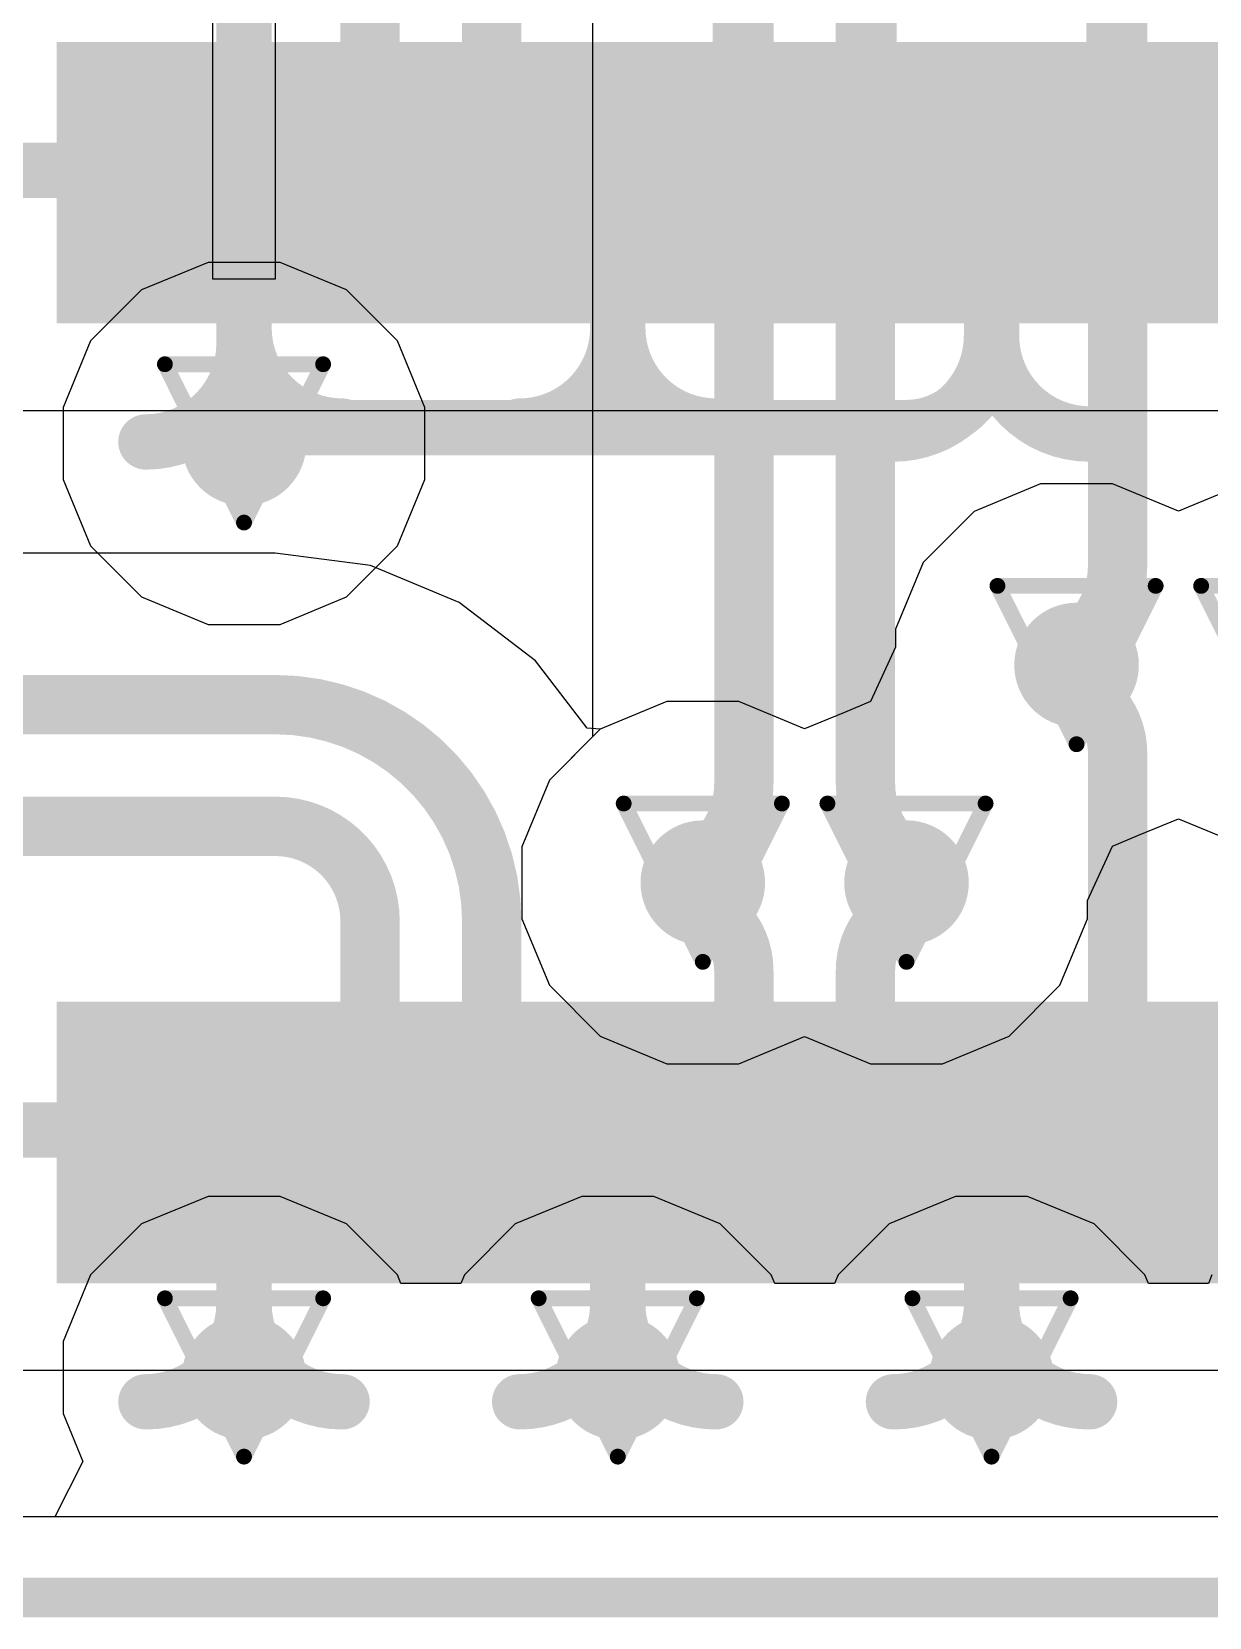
# Model space of a CAD drawing. Header units: inches. Extents: x -5 to 234, y -4 to 104.
# Drawn here: x 51.42 to 55.2, y -3.56 to 1.52 of the extents above; entities that cross this region are included whole.
import ezdxf

# ---------------------------------------------------------------- set-up
doc = ezdxf.new("R2010")
doc.units = ezdxf.units.IN
for name, color, linetype in [('Board Outline', 216, 'Continuous'), ('Bottom Layer', 5, 'Continuous'), ('Drill Drawing', 1, 'Continuous'), ('GND', 16, 'Continuous'), ('POWER', 76, 'Continuous'), ('Top Layer', 1, 'Continuous'), ('Top Solder', 216, 'Continuous'), ('Via Holes', 16, 'Continuous')]:
    doc.layers.add(name, color=color, linetype=linetype)

# ---------------------------------------------------------------- blocks, each defined once
blk = doc.blocks.new('DF40C_100DS_0_4V_51__13')
at = {"layer": 'Top Layer'}
for points in [[(-19.70000378, 0.35000057), (-19.50000418, 0.35000057), (-19.50000418, -0.35000057), (-19.70000378, -0.35000057)], [(-19.2999995, 0.35000057), (-19.0999999, 0.35000057), (-19.0999999, -0.35000057), (-19.2999995, -0.35000057)], [(-18.89999776, 0.34999803), (-18.69999816, 0.34999803), (-18.69999816, -0.35000311), (-18.89999776, -0.35000311)], [(-18.5000011, 0.35000057), (-18.3000015, 0.35000057), (-18.3000015, -0.35000057), (-18.5000011, -0.35000057)], [(-18.1000019, 0.34999803), (-17.9000023, 0.34999803), (-17.9000023, -0.35000311), (-18.1000019, -0.35000311)], [(-17.70000016, 0.35000057), (-17.50000056, 0.35000057), (-17.50000056, -0.35000057), (-17.70000016, -0.35000057)], [(-17.30000096, 0.35000057), (-17.10000136, 0.35000057), (-17.10000136, -0.35000057), (-17.30000096, -0.35000057)], [(-16.90000176, 0.35000057), (-16.70000216, 0.35000057), (-16.70000216, -0.35000057), (-16.90000176, -0.35000057)], [(-16.50000002, 0.35000057), (-16.30000042, 0.35000057), (-16.30000042, -0.35000057), (-16.50000002, -0.35000057)], [(-19.69999616, -2.72999581), (-19.49999656, -2.72999581), (-19.49999656, -3.42999695), (-19.69999616, -3.42999695)], [(-19.2999995, -2.72999835), (-19.0999999, -2.72999835), (-19.0999999, -3.42999949), (-19.2999995, -3.42999949)], [(-18.89999776, -2.72999581), (-18.69999816, -2.72999581), (-18.69999816, -3.42999695), (-18.89999776, -3.42999695)], [(-18.5000011, -2.72999835), (-18.3000015, -2.72999835), (-18.3000015, -3.42999949), (-18.5000011, -3.42999949)], [(-18.1000019, -2.72999581), (-17.9000023, -2.72999581), (-17.9000023, -3.42999695), (-18.1000019, -3.42999695)], [(-17.70000016, -2.72999835), (-17.50000056, -2.72999835), (-17.50000056, -3.42999949), (-17.70000016, -3.42999949)], [(-17.29999842, -2.72999835), (-17.09999882, -2.72999835), (-17.09999882, -3.42999949), (-17.29999842, -3.42999949)], [(-16.9000043, -2.72999835), (-16.7000047, -2.72999835), (-16.7000047, -3.42999949), (-16.9000043, -3.42999949)], [(-16.49999748, -2.72999835), (-16.29999788, -2.72999835), (-16.29999788, -3.42999949), (-16.49999748, -3.42999949)]]:
    blk.add_hatch(color=1, dxfattribs=at).paths.add_polyline_path(points)
at = {"layer": 'Top Solder'}
for points in [[(-19.80160378, 0.45160057), (-19.39840418, 0.45160057), (-19.39840418, -0.45160057), (-19.80160378, -0.45160057)], [(-19.4015995, 0.45160057), (-18.9983999, 0.45160057), (-18.9983999, -0.45160057), (-19.4015995, -0.45160057)], [(-19.00159776, 0.4515980299999999), (-18.59839816, 0.4515980299999999), (-18.59839816, -0.45160311), (-19.00159776, -0.45160311)], [(-18.6016011, 0.45160057), (-18.1984015, 0.45160057), (-18.1984015, -0.45160057), (-18.6016011, -0.45160057)], [(-18.2016019, 0.4515980299999999), (-17.7984023, 0.4515980299999999), (-17.7984023, -0.45160311), (-18.2016019, -0.45160311)], [(-17.80160016, 0.45160057), (-17.39840056, 0.45160057), (-17.39840056, -0.45160057), (-17.80160016, -0.45160057)], [(-17.40160096, 0.45160057), (-16.99840136, 0.45160057), (-16.99840136, -0.45160057), (-17.40160096, -0.45160057)], [(-17.00160176, 0.45160057), (-16.59840216, 0.45160057), (-16.59840216, -0.45160057), (-17.00160176, -0.45160057)], [(-16.60160002, 0.45160057), (-16.19840042, 0.45160057), (-16.19840042, -0.45160057), (-16.60160002, -0.45160057)], [(-16.20160082, 0.45160057), (-15.79840122, 0.45160057), (-15.79840122, -0.45160057), (-16.20160082, -0.45160057)], [(-19.80159616, -2.62839581), (-19.39839656, -2.62839581), (-19.39839656, -3.53159695), (-19.80159616, -3.53159695)], [(-19.4015995, -2.62839835), (-18.9983999, -2.62839835), (-18.9983999, -3.53159949), (-19.4015995, -3.53159949)], [(-19.00159776, -2.62839581), (-18.59839816, -2.62839581), (-18.59839816, -3.53159695), (-19.00159776, -3.53159695)], [(-18.6016011, -2.62839835), (-18.1984015, -2.62839835), (-18.1984015, -3.53159949), (-18.6016011, -3.53159949)], [(-18.2016019, -2.62839581), (-17.7984023, -2.62839581), (-17.7984023, -3.53159695), (-18.2016019, -3.53159695)], [(-17.80160016, -2.62839835), (-17.39840056, -2.62839835), (-17.39840056, -3.53159949), (-17.80160016, -3.53159949)], [(-17.40159842, -2.62839835), (-16.99839882, -2.62839835), (-16.99839882, -3.53159949), (-17.40159842, -3.53159949)], [(-17.0016043, -2.62839835), (-16.5984047, -2.62839835), (-16.5984047, -3.53159949), (-17.0016043, -3.53159949)], [(-16.60159748, -2.62839835), (-16.19839788, -2.62839835), (-16.19839788, -3.53159949), (-16.60159748, -3.53159949)], [(-16.20159828, -2.62839581), (-15.79839868, -2.62839581), (-15.79839868, -3.53159695), (-16.20159828, -3.53159695)]]:
    blk.add_hatch(color=216, dxfattribs=at).paths.add_polyline_path(points)

msp = doc.modelspace()

# ---------------------------------------------------------------- hatches: boundary and pattern name
at = {"layer": 'Bottom Layer'}
h = msp.add_hatch(color=5, dxfattribs=at)
edge = h.paths.add_edge_path()
edge.add_arc((52.09991865999999, 0.20320254), 0.1999996, 0, 360)
h = msp.add_hatch(color=5, dxfattribs=at)
edge = h.paths.add_edge_path()
edge.add_arc((54.77292321999999, -0.508), 0.1999996, 0, 360)
h = msp.add_hatch(color=5, dxfattribs=at)
edge = h.paths.add_edge_path()
edge.add_arc((53.57292054, -1.20635776), 0.1999996, 0, 360)
h = msp.add_hatch(color=5, dxfattribs=at)
edge = h.paths.add_edge_path()
edge.add_arc((54.22691974, -1.20635776), 0.1999996, 0, 360)
h = msp.add_hatch(color=5, dxfattribs=at)
edge = h.paths.add_edge_path()
edge.add_arc((52.09991865999999, -2.794), 0.1999996, 0, 360)
h = msp.add_hatch(color=5, dxfattribs=at)
edge = h.paths.add_edge_path()
edge.add_arc((53.29991626, -2.79399746), 0.1999996, 0, 360)
h = msp.add_hatch(color=5, dxfattribs=at)
edge = h.paths.add_edge_path()
edge.add_arc((54.49991386, -2.794), 0.1999996, 0, 360)
at = {"layer": 'GND'}
h = msp.add_hatch(color=16, dxfattribs=at)
edge = h.paths.add_edge_path()
edge.add_arc((52.09991865999999, 0.20320254), 0.1999996, 0, 360)
h = msp.add_hatch(color=16, dxfattribs=at)
edge = h.paths.add_edge_path()
edge.add_arc((54.77292321999999, -0.508), 0.1999996, 0, 360)
h = msp.add_hatch(color=16, dxfattribs=at)
edge = h.paths.add_edge_path()
edge.add_arc((53.57292054, -1.20635776), 0.1999996, 0, 360)
h = msp.add_hatch(color=16, dxfattribs=at)
edge = h.paths.add_edge_path()
edge.add_arc((54.22691974, -1.20635776), 0.1999996, 0, 360)
h = msp.add_hatch(color=16, dxfattribs=at)
edge = h.paths.add_edge_path()
edge.add_arc((52.09991865999999, -2.794), 0.1999996, 0, 360)
h = msp.add_hatch(color=16, dxfattribs=at)
edge = h.paths.add_edge_path()
edge.add_arc((53.29991626, -2.79399746), 0.1999996, 0, 360)
h = msp.add_hatch(color=16, dxfattribs=at)
edge = h.paths.add_edge_path()
edge.add_arc((54.49991386, -2.794), 0.1999996, 0, 360)
at = {"layer": 'POWER'}
h = msp.add_hatch(color=76, dxfattribs=at)
edge = h.paths.add_edge_path()
edge.add_arc((52.09991865999999, 0.20320254), 0.1999996, 0, 360)
h = msp.add_hatch(color=76, dxfattribs=at)
edge = h.paths.add_edge_path()
edge.add_arc((54.77292321999999, -0.508), 0.1999996, 0, 360)
h = msp.add_hatch(color=76, dxfattribs=at)
edge = h.paths.add_edge_path()
edge.add_arc((53.57292054, -1.20635776), 0.1999996, 0, 360)
h = msp.add_hatch(color=76, dxfattribs=at)
edge = h.paths.add_edge_path()
edge.add_arc((54.22691974, -1.20635776), 0.1999996, 0, 360)
h = msp.add_hatch(color=76, dxfattribs=at)
edge = h.paths.add_edge_path()
edge.add_arc((52.09991865999999, -2.794), 0.1999996, 0, 360)
h = msp.add_hatch(color=76, dxfattribs=at)
edge = h.paths.add_edge_path()
edge.add_arc((53.29991626, -2.79399746), 0.1999996, 0, 360)
h = msp.add_hatch(color=76, dxfattribs=at)
edge = h.paths.add_edge_path()
edge.add_arc((54.49991386, -2.794), 0.1999996, 0, 360)
at = {"layer": 'Top Layer'}
h = msp.add_hatch(color=1, dxfattribs=at)
edge = h.paths.add_edge_path()
edge.add_arc((52.09991865999999, 0.20320254), 0.1999996, 0, 360)
h = msp.add_hatch(color=1, dxfattribs=at)
edge = h.paths.add_edge_path()
edge.add_arc((54.77292321999999, -0.508), 0.1999996, 0, 360)
h = msp.add_hatch(color=1, dxfattribs=at)
edge = h.paths.add_edge_path()
edge.add_arc((53.57292054, -1.20635776), 0.1999996, 0, 360)
h = msp.add_hatch(color=1, dxfattribs=at)
edge = h.paths.add_edge_path()
edge.add_arc((54.22691974, -1.20635776), 0.1999996, 0, 360)
h = msp.add_hatch(color=1, dxfattribs=at)
edge = h.paths.add_edge_path()
edge.add_arc((52.09991865999999, -2.794), 0.1999996, 0, 360)
h = msp.add_hatch(color=1, dxfattribs=at)
edge = h.paths.add_edge_path()
edge.add_arc((53.29991626, -2.79399746), 0.1999996, 0, 360)
h = msp.add_hatch(color=1, dxfattribs=at)
edge = h.paths.add_edge_path()
edge.add_arc((54.49991386, -2.794), 0.1999996, 0, 360)
at = {"layer": 'Via Holes'}
h = msp.add_hatch(color=7, dxfattribs=at)
edge = h.paths.add_edge_path()
edge.add_arc((52.09991865999999, 0.20320254), 0.0999998, 0, 360)
h = msp.add_hatch(color=7, dxfattribs=at)
edge = h.paths.add_edge_path()
edge.add_arc((54.77292321999999, -0.508), 0.0999998, 0, 360)
h = msp.add_hatch(color=7, dxfattribs=at)
edge = h.paths.add_edge_path()
edge.add_arc((53.57292054, -1.20635776), 0.0999998, 0, 360)
h = msp.add_hatch(color=7, dxfattribs=at)
edge = h.paths.add_edge_path()
edge.add_arc((54.22691974, -1.20635776), 0.0999998, 0, 360)
h = msp.add_hatch(color=7, dxfattribs=at)
edge = h.paths.add_edge_path()
edge.add_arc((52.09991865999999, -2.794), 0.0999998, 0, 360)
h = msp.add_hatch(color=7, dxfattribs=at)
edge = h.paths.add_edge_path()
edge.add_arc((53.29991626, -2.79399746), 0.0999998, 0, 360)
h = msp.add_hatch(color=7, dxfattribs=at)
edge = h.paths.add_edge_path()
edge.add_arc((54.49991386, -2.794), 0.0999998, 0, 360)

# ---------------------------------------------------------------- linework, layer by layer
at = {"layer": 'Board Outline', "const_width": 0.127}
msp.add_lwpolyline([(-0.4520183999999999, -3.5000438), (88.4519821, -3.5000438)], dxfattribs=at)
at = {"layer": 'Bottom Layer'}
for p, q in [((53.21909091999999, 7.4526267), (53.21909091999999, -0.7385304)), ((53.21909091999999, -0.7385304), (53.0803739, -0.87724742)), ((53.0803739, -0.87724742), (52.99192094, -1.0907903)), ((54.97218622, -1.05433114), (55.09992282, -1.0014204)), ((55.09992282, -1.0014204), (55.22765434, -1.0543286)), ((54.88849321999999, -1.08900214), (54.97218622, -1.05433114)), ((52.99192094, -1.0907903), (52.99192094, -1.32192522)), ((54.80791934, -1.26346712), (54.88849321999999, -1.08900214)), ((54.80791934, -1.32192522), (54.80791934, -1.26346712)), ((52.99192094, -1.32192522), (53.0803739, -1.5354681)), ((54.71946638, -1.5354681), (54.80791934, -1.32192522)), ((53.0803739, -1.5354681), (53.2438102, -1.6989044)), ((54.55603008, -1.6989044), (54.71946638, -1.5354681)), ((53.2438102, -1.6989044), (53.45735307999999, -1.78735736)), ((53.68848799999999, -1.78735736), (53.89992014, -1.69977816)), ((53.89992014, -1.69977816), (54.11135228, -1.78735736)), ((54.34248719999999, -1.78735736), (54.55603008, -1.6989044)), ((53.45735307999999, -1.78735736), (53.68848799999999, -1.78735736)), ((54.11135228, -1.78735736), (54.34248719999999, -1.78735736)), ((56.14597102, -3.24108064), (41.75993172, -3.24108064))]:
    msp.add_line(p, q, dxfattribs=at)
at = {"layer": 'Bottom Layer', "const_width": 0.1905}
for points in [[(53.70467033999999, -0.88828626), (53.70467033999999, 7.45262416)], [(54.09516993999999, -0.88828626), (54.09516993999999, 7.45262416)], [(54.90467302, -0.1899285), (54.90467302, 4.28264828)]]:
    msp.add_lwpolyline(points, dxfattribs=at)
for points in [[(54.90467302, -0.1899285, -0.198912367379658), (54.8130095, -0.41122346)], [(54.77292321999999, -0.508, -0.198912367379658), (54.8130095, -0.41122346)], [(53.70467033999999, -0.88828626, -0.198912367379658), (53.61300682, -1.10958122)], [(54.18683346, -1.10958122, -0.198912367379658), (54.09516993999999, -0.88828626)], [(53.57292054, -1.20635776, -0.198912367379658), (53.61300682, -1.10958122)], [(54.18683346, -1.10958122, -0.198912367379658), (54.22691974, -1.20635776)]]:
    msp.add_lwpolyline(points, format="xyb", dxfattribs=at)
at = {"layer": 'Bottom Layer', "const_width": 0.09525}
for points in [[(54.85704801999999, -0.1899285, 1), (54.95229802, -0.1899285, 1)], [(54.85704801999999, -0.1899285, 1), (54.95229802, -0.1899285, 1)], [(54.7653845, -0.41122346, 1), (54.86063449999999, -0.41122346, 1)], [(54.7653845, -0.41122346, 1), (54.86063449999999, -0.41122346, 1)], [(54.72529822, -0.508, 1), (54.82054821999999, -0.508, 1)], [(53.65704533999999, -0.88828626, 1), (53.75229534, -0.88828626, 1)], [(53.65704533999999, -0.88828626, 1), (53.75229534, -0.88828626, 1)], [(54.04754493999999, -0.88828626, 1), (54.14279493999999, -0.88828626, 1)], [(54.04754493999999, -0.88828626, 1), (54.14279493999999, -0.88828626, 1)], [(53.56538182, -1.10958122, 1), (53.66063182, -1.10958122, 1)], [(53.56538182, -1.10958122, 1), (53.66063182, -1.10958122, 1)], [(54.13920846, -1.10958122, 1), (54.23445845999999, -1.10958122, 1)], [(54.13920846, -1.10958122, 1), (54.23445845999999, -1.10958122, 1)], [(53.52529553999999, -1.20635776, 1), (53.62054554, -1.20635776, 1)], [(54.17929474, -1.20635776, 1), (54.27454473999999, -1.20635776, 1)]]:
    msp.add_lwpolyline(points, format="xyb", close=True, dxfattribs=at)
at = {"layer": 'Drill Drawing', "const_width": 0.0508}
for points in [[(51.84591866, 0.45720254), (52.35391866, 0.45720254)], [(51.84591866, 0.45720254), (52.09991865999999, -0.05079746)], [(52.09991865999999, -0.05079746), (52.35391866, 0.45720254)], [(54.51892322, -0.254), (55.02692322, -0.254)], [(54.51892322, -0.254), (54.77292321999999, -0.7619999999999999)], [(54.77292321999999, -0.7619999999999999), (55.02692322, -0.254)], [(55.17292242, -0.254), (55.68092242, -0.254)], [(55.17292242, -0.254), (55.42692242, -0.7619999999999999)], [(53.31892053999999, -0.9523577599999998), (53.82692054, -0.9523577599999998)], [(53.31892053999999, -0.9523577599999998), (53.57292054, -1.46035776)], [(53.57292054, -1.46035776), (53.82692054, -0.9523577599999998)], [(53.97291973999999, -0.9523577599999998), (54.48091974, -0.9523577599999998)], [(53.97291973999999, -0.9523577599999998), (54.22691974, -1.46035776)], [(54.22691974, -1.46035776), (54.48091974, -0.9523577599999998)], [(51.84591866, -2.54), (52.35391866, -2.54)], [(51.84591866, -2.54), (52.09991865999999, -3.048)], [(52.09991865999999, -3.048), (52.35391866, -2.54)], [(53.04591626, -2.53999746), (53.55391626, -2.53999746)], [(53.04591626, -2.53999746), (53.29991626, -3.04799746)], [(53.29991626, -3.04799746), (53.55391626, -2.53999746)], [(54.24591385999999, -2.54), (54.75391385999999, -2.54)], [(54.24591385999999, -2.54), (54.49991386, -3.048)], [(54.49991386, -3.048), (54.75391385999999, -2.54)]]:
    msp.add_lwpolyline(points, dxfattribs=at)
at = {"layer": 'Drill Drawing', "const_width": 0.0254}
for points in [[(51.83321865999999, 0.45720254, 1), (51.85861865999999, 0.45720254, 1)], [(51.83321865999999, 0.45720254, 1), (51.85861865999999, 0.45720254, 1)], [(52.34121866, 0.45720254, 1), (52.36661865999999, 0.45720254, 1)], [(52.34121866, 0.45720254, 1), (52.36661865999999, 0.45720254, 1)], [(52.08721866, -0.05079746, 1), (52.11261866, -0.05079746, 1)], [(52.08721866, -0.05079746, 1), (52.11261866, -0.05079746, 1)], [(54.50622322, -0.254, 1), (54.53162322, -0.254, 1)], [(54.50622322, -0.254, 1), (54.53162322, -0.254, 1)], [(55.01422321999999, -0.254, 1), (55.03962322, -0.254, 1)], [(55.01422321999999, -0.254, 1), (55.03962322, -0.254, 1)], [(55.16022242, -0.254, 1), (55.18562241999999, -0.254, 1)], [(55.16022242, -0.254, 1), (55.18562241999999, -0.254, 1)], [(54.76022322, -0.7619999999999999, 1), (54.78562322, -0.7619999999999999, 1)], [(54.76022322, -0.7619999999999999, 1), (54.78562322, -0.7619999999999999, 1)], [(53.30622054, -0.9523577599999998, 1), (53.33162054, -0.9523577599999998, 1)], [(53.30622054, -0.9523577599999998, 1), (53.33162054, -0.9523577599999998, 1)], [(53.81422054, -0.9523577599999998, 1), (53.83962054, -0.9523577599999998, 1)], [(53.81422054, -0.9523577599999998, 1), (53.83962054, -0.9523577599999998, 1)], [(53.96021974, -0.9523577599999998, 1), (53.98561974, -0.9523577599999998, 1)], [(53.96021974, -0.9523577599999998, 1), (53.98561974, -0.9523577599999998, 1)], [(54.46821974, -0.9523577599999998, 1), (54.49361974, -0.9523577599999998, 1)], [(54.46821974, -0.9523577599999998, 1), (54.49361974, -0.9523577599999998, 1)], [(53.56022054, -1.46035776, 1), (53.58562054, -1.46035776, 1)], [(53.56022054, -1.46035776, 1), (53.58562054, -1.46035776, 1)], [(54.21421974, -1.46035776, 1), (54.23961973999999, -1.46035776, 1)], [(54.21421974, -1.46035776, 1), (54.23961973999999, -1.46035776, 1)], [(51.83321865999999, -2.54, 1), (51.85861865999999, -2.54, 1)], [(51.83321865999999, -2.54, 1), (51.85861865999999, -2.54, 1)], [(52.34121866, -2.54, 1), (52.36661865999999, -2.54, 1)], [(52.34121866, -2.54, 1), (52.36661865999999, -2.54, 1)], [(53.03321626, -2.53999746, 1), (53.05861625999999, -2.53999746, 1)], [(53.03321626, -2.53999746, 1), (53.05861625999999, -2.53999746, 1)], [(53.54121626, -2.53999746, 1), (53.56661626, -2.53999746, 1)], [(53.54121626, -2.53999746, 1), (53.56661626, -2.53999746, 1)], [(54.23321386, -2.54, 1), (54.25861386, -2.54, 1)], [(54.23321386, -2.54, 1), (54.25861386, -2.54, 1)], [(54.74121386, -2.54, 1), (54.76661386, -2.54, 1)], [(54.74121386, -2.54, 1), (54.76661386, -2.54, 1)], [(52.08721866, -3.048, 1), (52.11261866, -3.048, 1)], [(52.08721866, -3.048, 1), (52.11261866, -3.048, 1)], [(53.28721625999999, -3.04799746, 1), (53.31261626, -3.04799746, 1)], [(53.28721625999999, -3.04799746, 1), (53.31261626, -3.04799746, 1)], [(54.48721385999999, -3.048, 1), (54.51261386, -3.048, 1)], [(54.48721385999999, -3.048, 1), (54.51261386, -3.048, 1)]]:
    msp.add_lwpolyline(points, format="xyb", close=True, dxfattribs=at)
at = {"layer": 'GND'}
for p, q in [((54.65735575999999, 0.0729996), (54.44381288, -0.01545336)), ((54.88849068, 0.0729996), (54.65735575999999, 0.0729996)), ((55.09992282, -0.0145796), (54.88849068, 0.0729996)), ((55.31135496, 0.0729996), (55.09992282, -0.0145796)), ((54.44381288, -0.01545336), (54.28037658, -0.17888966)), ((54.28037658, -0.17888966), (54.19192362, -0.3924325399999999)), ((54.19192362, -0.3924325399999999), (54.19192362, -0.45089064)), ((54.19192362, -0.45089064), (54.11134974, -0.62535562)), ((53.45735307999999, -0.62535816), (53.2438102, -0.71381112)), ((53.68848799999999, -0.62535816), (53.45735307999999, -0.62535816)), ((53.89992014, -0.71293736), (53.68848799999999, -0.62535816)), ((54.02765674, -0.6600266199999999), (53.89992014, -0.71293736)), ((54.11134974, -0.62535562), (54.02765674, -0.6600266199999999)), ((53.2438102, -0.71381112), (53.0803739, -0.87724742)), ((53.0803739, -0.87724742), (52.99192094, -1.0907903)), ((54.97218622, -1.05433114), (55.09992282, -1.0014204)), ((55.09992282, -1.0014204), (55.22765434, -1.0543286)), ((54.88849321999999, -1.08900214), (54.97218622, -1.05433114)), ((52.99192094, -1.0907903), (52.99192094, -1.32192522)), ((54.80791934, -1.26346712), (54.88849321999999, -1.08900214)), ((54.80791934, -1.32192522), (54.80791934, -1.26346712)), ((52.99192094, -1.32192522), (53.0803739, -1.5354681)), ((54.71946638, -1.5354681), (54.80791934, -1.32192522)), ((53.0803739, -1.5354681), (53.2438102, -1.6989044)), ((54.55603008, -1.6989044), (54.71946638, -1.5354681)), ((53.2438102, -1.6989044), (53.45735307999999, -1.78735736)), ((53.68848799999999, -1.78735736), (53.89992014, -1.69977816)), ((53.89992014, -1.69977816), (54.11135228, -1.78735736)), ((54.34248719999999, -1.78735736), (54.55603008, -1.6989044)), ((53.45735307999999, -1.78735736), (53.68848799999999, -1.78735736)), ((54.11135228, -1.78735736), (54.34248719999999, -1.78735736)), ((86.25539772, -3.24108064), (41.75993172, -3.24108064))]:
    msp.add_line(p, q, dxfattribs=at)
at = {"layer": 'POWER'}
for p, q in [((51.9843512, 0.78420214), (51.77080831999999, 0.69574918)), ((52.21548612, 0.78420214), (51.9843512, 0.78420214)), ((52.42902899999999, 0.69574918), (52.21548612, 0.78420214)), ((51.77080831999999, 0.69574918), (51.60737201999999, 0.53231288)), ((52.59246529999999, 0.53231288), (52.42902899999999, 0.69574918)), ((51.60737201999999, 0.53231288), (51.51891906, 0.31877)), ((52.68091826, 0.31877), (52.59246529999999, 0.53231288)), ((51.51891906, 0.31877), (51.51891906, 0.08763508)), ((52.68091826, 0.08763508), (52.68091826, 0.31877)), ((51.51891906, 0.08763508), (51.60737201999999, -0.1259078)), ((52.59246529999999, -0.1259078), (52.68091826, 0.08763508)), ((54.65735575999999, 0.0729996), (54.44381288, -0.01545336)), ((54.88849068, 0.0729996), (54.65735575999999, 0.0729996)), ((55.09992282, -0.0145796), (54.88849068, 0.0729996)), ((55.31135496, 0.0729996), (55.09992282, -0.0145796)), ((54.44381288, -0.01545336), (54.28037658, -0.17888966)), ((51.60737201999999, -0.1259078), (51.77080831999999, -0.2893441)), ((52.42902899999999, -0.2893441), (52.59246529999999, -0.1259078)), ((54.28037658, -0.17888966), (54.19192362, -0.3924325399999999)), ((51.77080831999999, -0.2893441), (51.9843512, -0.37779706)), ((52.21548612, -0.37779706), (52.42902899999999, -0.2893441)), ((51.9843512, -0.37779706), (52.21548612, -0.37779706)), ((54.19192362, -0.3924325399999999), (54.19192362, -0.45089064)), ((54.19192362, -0.45089064), (54.11134974, -0.62535562)), ((53.45735307999999, -0.62535816), (53.2438102, -0.71381112)), ((53.68848799999999, -0.62535816), (53.45735307999999, -0.62535816)), ((53.89992014, -0.71293736), (53.68848799999999, -0.62535816)), ((54.02765674, -0.6600266199999999), (53.89992014, -0.71293736)), ((54.11134974, -0.62535562), (54.02765674, -0.6600266199999999)), ((53.2438102, -0.71381112), (53.0803739, -0.87724742)), ((53.0803739, -0.87724742), (52.99192094, -1.0907903)), ((54.97218622, -1.05433114), (55.09992282, -1.0014204)), ((55.09992282, -1.0014204), (55.22765434, -1.0543286)), ((54.88849321999999, -1.08900214), (54.97218622, -1.05433114)), ((52.99192094, -1.0907903), (52.99192094, -1.32192522)), ((54.80791934, -1.26346712), (54.88849321999999, -1.08900214)), ((54.80791934, -1.32192522), (54.80791934, -1.26346712)), ((52.99192094, -1.32192522), (53.0803739, -1.5354681)), ((54.71946638, -1.5354681), (54.80791934, -1.32192522)), ((53.0803739, -1.5354681), (53.2438102, -1.6989044)), ((54.55603008, -1.6989044), (54.71946638, -1.5354681)), ((53.2438102, -1.6989044), (53.45735307999999, -1.78735736)), ((53.68848799999999, -1.78735736), (53.89992014, -1.69977816)), ((53.89992014, -1.69977816), (54.11135228, -1.78735736)), ((54.34248719999999, -1.78735736), (54.55603008, -1.6989044)), ((53.45735307999999, -1.78735736), (53.68848799999999, -1.78735736)), ((54.11135228, -1.78735736), (54.34248719999999, -1.78735736)), ((51.9843512, -2.2130004), (51.77080831999999, -2.30145336)), ((52.21548612, -2.2130004), (51.9843512, -2.2130004)), ((52.42902899999999, -2.30145336), (52.21548612, -2.2130004)), ((53.1843488, -2.21299786), (52.97080592, -2.30145082)), ((53.41548372, -2.21299786), (53.1843488, -2.21299786)), ((53.6290266, -2.30145082), (53.41548372, -2.21299786)), ((54.38434639999999, -2.2130004), (54.17080352, -2.30145336)), ((54.61548131999999, -2.2130004), (54.38434639999999, -2.2130004)), ((54.8290242, -2.30145336), (54.61548131999999, -2.2130004)), ((51.77080831999999, -2.30145336), (51.60737201999999, -2.46488966)), ((52.59246529999999, -2.46488966), (52.42902899999999, -2.30145336)), ((52.97080592, -2.30145082), (52.80736962, -2.46488712)), ((53.7924629, -2.46488712), (53.6290266, -2.30145082)), ((54.17080352, -2.30145336), (54.00736722, -2.46488966)), ((54.9924605, -2.46488966), (54.8290242, -2.30145336)), ((51.60737201999999, -2.46488966), (51.51891906, -2.67843254)), ((52.6036921, -2.49199146), (52.59246529999999, -2.46488966)), ((52.79614281999999, -2.49199146), (52.6036921, -2.49199146)), ((52.80736962, -2.46488712), (52.79614281999999, -2.49199146)), ((53.8036897, -2.49199146), (53.7924629, -2.46488712)), ((53.99614042, -2.49199146), (53.8036897, -2.49199146)), ((54.00736722, -2.46488966), (53.99614042, -2.49199146)), ((55.00368983999999, -2.49199908), (54.9924605, -2.46488966)), ((55.19614055999999, -2.49199908), (55.00368983999999, -2.49199908)), ((55.2073699, -2.46488966), (55.19614055999999, -2.49199908)), ((51.51891906, -2.67843254), (51.51891906, -2.90956746)), ((51.51891906, -2.90956746), (51.58258924, -3.0632781)), ((51.58258924, -3.0632781), (51.49303391999999, -3.24108064)), ((51.49303391999999, -3.24108064), (41.75993172, -3.24108064))]:
    msp.add_line(p, q, dxfattribs=at)
at = {"layer": 'Top Layer'}
for p, q in [((52.19992099999999, 3.7690933), (52.19992099999999, 0.72982074)), ((51.99991885999999, 0.72982074), (51.99991378, 1.61081466)), ((52.19992099999999, 0.72982074), (51.99991885999999, 0.72982074)), ((51.21898316, 0.3088894), (52.01898917999999, 0.3088894)), ((52.01898917999999, 0.3088894), (52.01898917999999, 0.30888686)), ((52.01898917999999, 0.30888686), (52.98098877999999, 0.30888686)), ((52.98098877999999, 0.30888686), (52.98098877999999, 0.3088894)), ((52.98098877999999, 0.3088894), (60.42081387999999, 0.3088894)), ((54.65735575999999, 0.0729996), (54.44381288, -0.01545336)), ((54.88849068, 0.0729996), (54.65735575999999, 0.0729996)), ((55.09992282, -0.0145796), (54.88849068, 0.0729996)), ((55.31135496, 0.0729996), (55.09992282, -0.0145796)), ((54.44381288, -0.01545336), (54.28037658, -0.17888966)), ((52.19992099999999, -0.14941296), (51.1555492, -0.14941296)), ((52.50574461999999, -0.18889472), (52.19992099999999, -0.14863318)), ((52.19992099999999, -0.14863318), (52.19992099999999, -0.14941296)), ((52.79072499999999, -0.30693868), (52.50574461999999, -0.18889472)), ((54.28037658, -0.17888966), (54.19192362, -0.3924325399999999)), ((53.03544383999999, -0.49471834), (52.79072499999999, -0.30693868)), ((54.19192362, -0.3924325399999999), (54.19192362, -0.45089064)), ((54.19192362, -0.45089064), (54.11134974, -0.62535562)), ((53.20142776, -0.71103236), (53.03544383999999, -0.49471834)), ((53.45735307999999, -0.62535816), (53.24381274, -0.71381112)), ((53.68848799999999, -0.62535816), (53.45735307999999, -0.62535816)), ((53.89992014, -0.71293736), (53.68848799999999, -0.62535816)), ((54.02765674, -0.6600266199999999), (53.89992014, -0.71293736)), ((54.11134974, -0.62535562), (54.02765674, -0.6600266199999999)), ((53.24381274, -0.71381112), (53.20142776, -0.71103236)), ((51.21899078, -2.77110698), (52.41898584, -2.77110698)), ((52.41898584, -2.77110698), (52.41898584, -2.77110952)), ((52.41898584, -2.77110952), (55.38098906, -2.77110952)), ((86.25539772, -3.24108064), (41.75993172, -3.24108064))]:
    msp.add_line(p, q, dxfattribs=at)
for points, const_width in [([(53.699918, 1.07982258), (53.699918, 6.615584940000001)], 0.1905), ([(54.09991719999999, 1.07982258), (54.09991719999999, 6.606085339999999)], 0.1905), ([(54.89991814, 1.07982258), (54.89991814, 5.68646564)], 0.1905), ([(52.5046702, 1.08456984), (52.5046702, 4.130753739999999)], 0.1905), ([(52.8951698, 1.08456984), (52.8951698, 4.130753739999999)], 0.1905), ([(52.09991865999999, 1.07982258), (52.09991865999999, 2.52099572)], 0.1778), ([(52.4999204, 1.07982004), (52.5046702, 1.08456984)], 0.1905), ([(52.8951698, 1.08456984), (52.89991706, 1.07982258)], 0.1905), ([(48.76799999999999, 1.07982258), (51.69991438, 1.07982258)], 0.1778), ([(52.09991865999999, 0.5735497799999999), (52.09991865999999, 1.07982258)], 0.1778), ([(53.29991626, 0.5735472399999999), (53.29991626, 1.07982004)], 0.1778), ([(54.4999164, 0.54814978), (54.4999164, 1.05442258)], 0.1778), ([(52.09991865999999, 0.25400254), (52.09991865999999, 0.5735497799999999)], 0.1778), ([(53.29991626, 0.43199558), (53.29991626, 0.5735472399999999)], 0.1778), ([(54.4999164, 0.5269992), (54.4999164, 0.5735497799999999)], 0.1778), ([(52.09991865999999, 0.25400254), (53.12192321999999, 0.25400254)], 0.1778), ([(53.12192321999999, 0.25400254), (54.22691974, 0.25400254)], 0.1778), ([(50.58990136, -0.6349923799999999), (52.19992099999999, -0.6349923799999999)], 0.1905), ([(54.81287996, -0.6046469999999999), (54.8130095, -0.60477654)], 0.1905), ([(54.8130095, -0.60477654), (54.83879811999999, -0.63056516)], 0.1905), ([(54.90467302, -1.995424), (54.90467302, -0.7896021799999999)], 0.1905), ([(50.58990136, -1.02549198), (52.19992099999999, -1.02549198)], 0.1905), ([(53.61287727999999, -1.30300476), (53.61300682, -1.3031343)], 0.1905), ([(53.61300682, -1.3031343), (53.63879544, -1.32892292)], 0.1905), ([(54.16104484, -1.32892292), (54.18683346, -1.3031343)], 0.1905), ([(54.18683346, -1.3031343), (54.18696299999999, -1.30300476)], 0.1905), ([(52.5046702, -1.995424), (52.5046702, -1.33024118)], 0.1905), ([(52.8951698, -1.99542908), (52.8951698, -1.33024118)], 0.1905), ([(53.70467033999999, -1.99543162), (53.70467033999999, -1.48795994)], 0.1905), ([(54.09516993999999, -1.99543162), (54.09516993999999, -1.48795994)], 0.1905), ([(48.3017449, -2.0001738), (51.69992199999999, -2.0001738)], 0.1778), ([(52.4999204, -2.0001738), (52.5046702, -1.995424)], 0.1905), ([(52.8951698, -1.99542908), (52.89991706, -2.00017634)], 0.1905), ([(52.09991865999999, -2.55724914), (52.09991865999999, -2.05097634)], 0.1778), ([(53.29991626, -2.5572466), (53.29991626, -2.0509738)], 0.1778), ([(54.49991386, -2.55724914), (54.49991386, -2.05097634)], 0.1778), ([(52.09991865999999, -2.794), (52.09991865999999, -2.50644914)], 0.1778), ([(53.29991626, -2.79399746), (53.29991626, -2.5064466)], 0.1778), ([(54.49991386, -2.8448), (54.49991386, -2.55724914)], 0.1778)]:
    msp.add_lwpolyline(points, dxfattribs=dict(at, const_width=const_width))
for points, const_width in [([(52.4522954, 1.07982004, 1), (52.5475454, 1.07982004, 1)], 0.09525), ([(52.4570452, 1.08456984, 1), (52.5522952, 1.08456984, 1)], 0.09525), ([(52.4570452, 1.08456984, 1), (52.5522952, 1.08456984, 1)], 0.09525), ([(52.84754479999999, 1.08456984, 1), (52.9427948, 1.08456984, 1)], 0.09525), ([(52.84754479999999, 1.08456984, 1), (52.9427948, 1.08456984, 1)], 0.09525), ([(52.85229206, 1.07982258, 1), (52.94754206, 1.07982258, 1)], 0.09525), ([(53.652293, 1.07982258, 1), (53.747543, 1.07982258, 1)], 0.09525), ([(54.0522922, 1.07982258, 1), (54.1475422, 1.07982258, 1)], 0.09525), ([(54.85229313999999, 1.07982258, 1), (54.94754314, 1.07982258, 1)], 0.09525), ([(51.65546438, 1.07982258, 1), (51.74436437999999, 1.07982258, 1)], 0.0889), ([(52.05546866, 1.07982258, 1), (52.14436865999999, 1.07982258, 1)], 0.0889), ([(52.05546866, 1.07982258, 1), (52.14436865999999, 1.07982258, 1)], 0.0889), ([(53.25546626, 1.07982004, 1), (53.34436625999999, 1.07982004, 1)], 0.0889), ([(54.45546639999999, 1.05442258, 1), (54.5443664, 1.05442258, 1)], 0.0889), ([(52.05546866, 0.5735497799999999, 1), (52.14436865999999, 0.5735497799999999, 1)], 0.0889), ([(52.05546866, 0.5735497799999999, 1), (52.14436865999999, 0.5735497799999999, 1)], 0.0889), ([(52.05546866, 0.5735497799999999, 1), (52.14436865999999, 0.5735497799999999, 1)], 0.0889), ([(53.25546626, 0.5735472399999999, 1), (53.34436625999999, 0.5735472399999999, 1)], 0.0889), ([(53.25546626, 0.5735472399999999, 1), (53.34436625999999, 0.5735472399999999, 1)], 0.0889), ([(53.25546626, 0.5735472399999999, 1), (53.34436625999999, 0.5735472399999999, 1)], 0.0889), ([(53.25546626, 0.5735472399999999, 1), (53.34436625999999, 0.5735472399999999, 1)], 0.0889), ([(54.45546639999999, 0.5735497799999999, 1), (54.5443664, 0.5735497799999999, 1)], 0.0889), ([(52.05546866, 0.5227497799999999, 1), (52.14436865999999, 0.5227497799999999, 1)], 0.0889), ([(54.45546639999999, 0.54814978, 1), (54.5443664, 0.54814978, 1)], 0.0889), ([(54.45546639999999, 0.54814978, 1), (54.5443664, 0.54814978, 1)], 0.0889), ([(54.45546639999999, 0.54814978, 1), (54.5443664, 0.54814978, 1)], 0.0889), ([(54.45546639999999, 0.5269992, 1), (54.5443664, 0.5269992, 1)], 0.0889), ([(54.45546639999999, 0.5269992, 1), (54.5443664, 0.5269992, 1)], 0.0889), ([(53.25546626, 0.43199558, 1), (53.34436625999999, 0.43199558, 1)], 0.0889), ([(53.25546626, 0.43199558, 1), (53.34436625999999, 0.43199558, 1)], 0.0889), ([(52.05546866, 0.25400254, 1), (52.14436865999999, 0.25400254, 1)], 0.0889), ([(52.05546866, 0.25400254, 1), (52.14436865999999, 0.25400254, 1)], 0.0889), ([(52.37030928, 0.25870916, 1), (52.45920928, 0.25870916, 1)], 0.0889), ([(52.94062563999999, 0.25870662, 1), (53.02952564, 0.25870662, 1)], 0.0889), ([(53.07747321999999, 0.25400254, 1), (53.16637322, 0.25400254, 1)], 0.0889), ([(53.07747321999999, 0.25400254, 1), (53.16637322, 0.25400254, 1)], 0.0889), ([(53.07747321999999, 0.25400254, 1), (53.16637322, 0.25400254, 1)], 0.0889), ([(53.57030688, 0.25870662, 1), (53.65920688, 0.25870662, 1)], 0.0889), ([(54.14062577999999, 0.23330916, 1), (54.22952578, 0.23330916, 1)], 0.0889), ([(54.18246973999999, 0.25400254, 1), (54.27136974, 0.25400254, 1)], 0.0889), ([(54.18246973999999, 0.25400254, 1), (54.27136974, 0.25400254, 1)], 0.0889), ([(54.77030702, 0.23330916, 1), (54.85920701999999, 0.23330916, 1)], 0.0889), ([(51.74062803999999, 0.20790916, 1), (51.82952804, 0.20790916, 1)], 0.0889), ([(54.72529822, -0.508, 1), (54.82054821999999, -0.508, 1)], 0.09525), ([(52.152296, -0.6349923799999999, 1), (52.24754599999999, -0.6349923799999999, 1)], 0.09525), ([(52.152296, -0.6349923799999999, 1), (52.24754599999999, -0.6349923799999999, 1)], 0.09525), ([(54.76525496, -0.6046469999999999, 1), (54.86050496, -0.6046469999999999, 1)], 0.09525), ([(54.76525496, -0.6046469999999999, 1), (54.86050496, -0.6046469999999999, 1)], 0.09525), ([(54.76525496, -0.6046469999999999, 1), (54.86050496, -0.6046469999999999, 1)], 0.09525), ([(54.7653845, -0.60477654, 1), (54.86063449999999, -0.60477654, 1)], 0.09525), ([(54.7653845, -0.60477654, 1), (54.86063449999999, -0.60477654, 1)], 0.09525), ([(54.7653845, -0.60477654, 1), (54.86063449999999, -0.60477654, 1)], 0.09525), ([(54.79117312, -0.63056516, 1), (54.88642312, -0.63056516, 1)], 0.09525), ([(54.79117312, -0.63056516, 1), (54.88642312, -0.63056516, 1)], 0.09525), ([(54.85704801999999, -0.7896021799999999, 1), (54.95229802, -0.7896021799999999, 1)], 0.09525), ([(54.85704801999999, -0.7896021799999999, 1), (54.95229802, -0.7896021799999999, 1)], 0.09525), ([(52.152296, -1.02549198, 1), (52.24754599999999, -1.02549198, 1)], 0.09525), ([(52.152296, -1.02549198, 1), (52.24754599999999, -1.02549198, 1)], 0.09525), ([(53.52529553999999, -1.20635776, 1), (53.62054554, -1.20635776, 1)], 0.09525), ([(54.17929474, -1.20635776, 1), (54.27454473999999, -1.20635776, 1)], 0.09525), ([(53.56525228, -1.30300476, 1), (53.66050228, -1.30300476, 1)], 0.09525), ([(53.56525228, -1.30300476, 1), (53.66050228, -1.30300476, 1)], 0.09525), ([(53.56525228, -1.30300476, 1), (53.66050228, -1.30300476, 1)], 0.09525), ([(53.56538182, -1.3031343, 1), (53.66063182, -1.3031343, 1)], 0.09525), ([(53.56538182, -1.3031343, 1), (53.66063182, -1.3031343, 1)], 0.09525), ([(53.56538182, -1.3031343, 1), (53.66063182, -1.3031343, 1)], 0.09525), ([(54.13920846, -1.3031343, 1), (54.23445845999999, -1.3031343, 1)], 0.09525), ([(54.13920846, -1.3031343, 1), (54.23445845999999, -1.3031343, 1)], 0.09525), ([(54.13920846, -1.3031343, 1), (54.23445845999999, -1.3031343, 1)], 0.09525), ([(54.139338, -1.30300476, 1), (54.234588, -1.30300476, 1)], 0.09525), ([(54.139338, -1.30300476, 1), (54.234588, -1.30300476, 1)], 0.09525), ([(54.139338, -1.30300476, 1), (54.234588, -1.30300476, 1)], 0.09525), ([(52.4570452, -1.33024118, 1), (52.5522952, -1.33024118, 1)], 0.09525), ([(52.4570452, -1.33024118, 1), (52.5522952, -1.33024118, 1)], 0.09525), ([(52.84754479999999, -1.33024118, 1), (52.9427948, -1.33024118, 1)], 0.09525), ([(52.84754479999999, -1.33024118, 1), (52.9427948, -1.33024118, 1)], 0.09525), ([(53.59117044, -1.32892292, 1), (53.68642043999999, -1.32892292, 1)], 0.09525), ([(53.59117044, -1.32892292, 1), (53.68642043999999, -1.32892292, 1)], 0.09525), ([(54.11341984, -1.32892292, 1), (54.20866984, -1.32892292, 1)], 0.09525), ([(54.11341984, -1.32892292, 1), (54.20866984, -1.32892292, 1)], 0.09525), ([(53.65704533999999, -1.48795994, 1), (53.75229534, -1.48795994, 1)], 0.09525), ([(53.65704533999999, -1.48795994, 1), (53.75229534, -1.48795994, 1)], 0.09525), ([(54.04754493999999, -1.48795994, 1), (54.14279493999999, -1.48795994, 1)], 0.09525), ([(54.04754493999999, -1.48795994, 1), (54.14279493999999, -1.48795994, 1)], 0.09525), ([(51.655472, -2.0001738, 1), (51.74437200000001, -2.0001738, 1)], 0.0889), ([(52.4522954, -2.0001738, 1), (52.5475454, -2.0001738, 1)], 0.09525), ([(52.4570452, -1.995424, 1), (52.5522952, -1.995424, 1)], 0.09525), ([(52.4570452, -1.995424, 1), (52.5522952, -1.995424, 1)], 0.09525), ([(52.84754479999999, -1.99542908, 1), (52.9427948, -1.99542908, 1)], 0.09525), ([(52.84754479999999, -1.99542908, 1), (52.9427948, -1.99542908, 1)], 0.09525), ([(52.85229206, -2.00017634, 1), (52.94754206, -2.00017634, 1)], 0.09525), ([(53.65704533999999, -1.99543162, 1), (53.75229534, -1.99543162, 1)], 0.09525), ([(54.04754493999999, -1.99543162, 1), (54.14279493999999, -1.99543162, 1)], 0.09525), ([(54.85704801999999, -1.995424, 1), (54.95229802, -1.995424, 1)], 0.09525), ([(52.05546866, -2.05097634, 1), (52.14436865999999, -2.05097634, 1)], 0.0889), ([(53.25546626, -2.0509738, 1), (53.34436625999999, -2.0509738, 1)], 0.0889), ([(54.45546386, -2.05097634, 1), (54.54436386, -2.05097634, 1)], 0.0889), ([(52.05546866, -2.50644914, 1), (52.14436865999999, -2.50644914, 1)], 0.0889), ([(53.25546626, -2.5064466, 1), (53.34436625999999, -2.5064466, 1)], 0.0889), ([(52.05546866, -2.55724914, 1), (52.14436865999999, -2.55724914, 1)], 0.0889), ([(52.05546866, -2.55724914, 1), (52.14436865999999, -2.55724914, 1)], 0.0889), ([(52.05546866, -2.55724914, 1), (52.14436865999999, -2.55724914, 1)], 0.0889), ([(53.25546626, -2.5572466, 1), (53.34436625999999, -2.5572466, 1)], 0.0889), ([(53.25546626, -2.5572466, 1), (53.34436625999999, -2.5572466, 1)], 0.0889), ([(53.25546626, -2.5572466, 1), (53.34436625999999, -2.5572466, 1)], 0.0889), ([(54.45546386, -2.55724914, 1), (54.54436386, -2.55724914, 1)], 0.0889), ([(54.45546386, -2.55724914, 1), (54.54436386, -2.55724914, 1)], 0.0889), ([(54.45546386, -2.55724914, 1), (54.54436386, -2.55724914, 1)], 0.0889), ([(54.45546386, -2.55724914, 1), (54.54436386, -2.55724914, 1)], 0.0889), ([(52.05546866, -2.794, 1), (52.14436865999999, -2.794, 1)], 0.0889), ([(53.25546626, -2.79399746, 1), (53.34436625999999, -2.79399746, 1)], 0.0889), ([(51.74062803999999, -2.87208976, 1), (51.82952804, -2.87208976, 1)], 0.0889), ([(52.37030928, -2.87208976, 1), (52.45920928, -2.87208976, 1)], 0.0889), ([(52.94062563999999, -2.87208722, 1), (53.02952564, -2.87208722, 1)], 0.0889), ([(53.57030688, -2.87208722, 1), (53.65920688, -2.87208722, 1)], 0.0889), ([(54.14062324, -2.87208976, 1), (54.22952323999999, -2.87208976, 1)], 0.0889), ([(54.45546386, -2.8448, 1), (54.54436386, -2.8448, 1)], 0.0889), ([(54.77030448, -2.87208976, 1), (54.85920448, -2.87208976, 1)], 0.0889)]:
    msp.add_lwpolyline(points, format="xyb", close=True, dxfattribs=dict(at, const_width=const_width))
for points, const_width in [([(52.41475928, 0.25870916, -0.4142135623730951), (52.09991865999999, 0.5735497799999999)], 0.1778), ([(53.29991626, 0.5735472399999999, -0.4142135623730951), (52.98507563999999, 0.25870662)], 0.1778), ([(53.61475688, 0.25870662, -0.4142135623730951), (53.29991626, 0.5735472399999999)], 0.1778), ([(52.09991865999999, 0.5227497799999999, -0.4142135623730951), (51.78507803999999, 0.20790916)], 0.1778), ([(54.4999164, 0.54814978, -0.4142135623730951), (54.18507578, 0.23330916)], 0.1778), ([(54.4999164, 0.5269992, -0.4142135623730951), (54.22691974, 0.25400254)], 0.1778), ([(54.81475701999999, 0.23330916, -0.4142135623730951), (54.4999164, 0.54814978)], 0.1778), ([(53.29991626, 0.43199558, -0.4142135623730951), (53.12192321999999, 0.25400254)], 0.1778), ([(54.81287996, -0.6046469999999999, -0.1985616833215162), (54.77292321999999, -0.508)], 0.1905), ([(52.19992099999999, -0.6349923799999999, -0.4142135623730951), (52.8951698, -1.33024118)], 0.1905), ([(54.8130095, -0.60477654, -0.0003346366988049), (54.81287996, -0.6046469999999999)], 0.1905), ([(54.83879811999999, -0.63056516, -0.198912367379658), (54.90467302, -0.7896021799999999)], 0.1905), ([(52.19992099999999, -1.02549198, -0.4142135623730951), (52.5046702, -1.33024118)], 0.1905), ([(53.61287727999999, -1.30300476, -0.1985616833215162), (53.57292054, -1.20635776)], 0.1905), ([(54.22691974, -1.20635776, -0.1985616833215162), (54.18696299999999, -1.30300476)], 0.1905), ([(53.61300682, -1.3031343, -0.0003346366988049), (53.61287727999999, -1.30300476)], 0.1905), ([(54.18696299999999, -1.30300476, -0.000334636698805), (54.18683346, -1.3031343)], 0.1905), ([(53.63879544, -1.32892292, -0.198912367379658), (53.70467033999999, -1.48795994)], 0.1905), ([(54.09516993999999, -1.48795994, -0.198912367379658), (54.16104484, -1.32892292)], 0.1905), ([(52.09991865999999, -2.55724914, -0.4142135623730951), (51.78507803999999, -2.87208976)], 0.1778), ([(52.41475928, -2.87208976, -0.4142135623730951), (52.09991865999999, -2.55724914)], 0.1778), ([(53.29991626, -2.5572466, -0.4142135623730951), (52.98507563999999, -2.87208722)], 0.1778), ([(53.61475688, -2.87208722, -0.4142135623730951), (53.29991626, -2.5572466)], 0.1778), ([(54.49991386, -2.55724914, -0.4142135623730951), (54.18507323999999, -2.87208976)], 0.1778), ([(54.81475448, -2.87208976, -0.4142135623730951), (54.49991386, -2.55724914)], 0.1778)]:
    msp.add_lwpolyline(points, format="xyb", dxfattribs=dict(at, const_width=const_width))

# ---------------------------------------------------------------- block references
msp.add_blockref('DF40C_100DS_0_4V_51__13', (71.29998694, 1.0398887))

doc.saveas('drawing.dxf')
